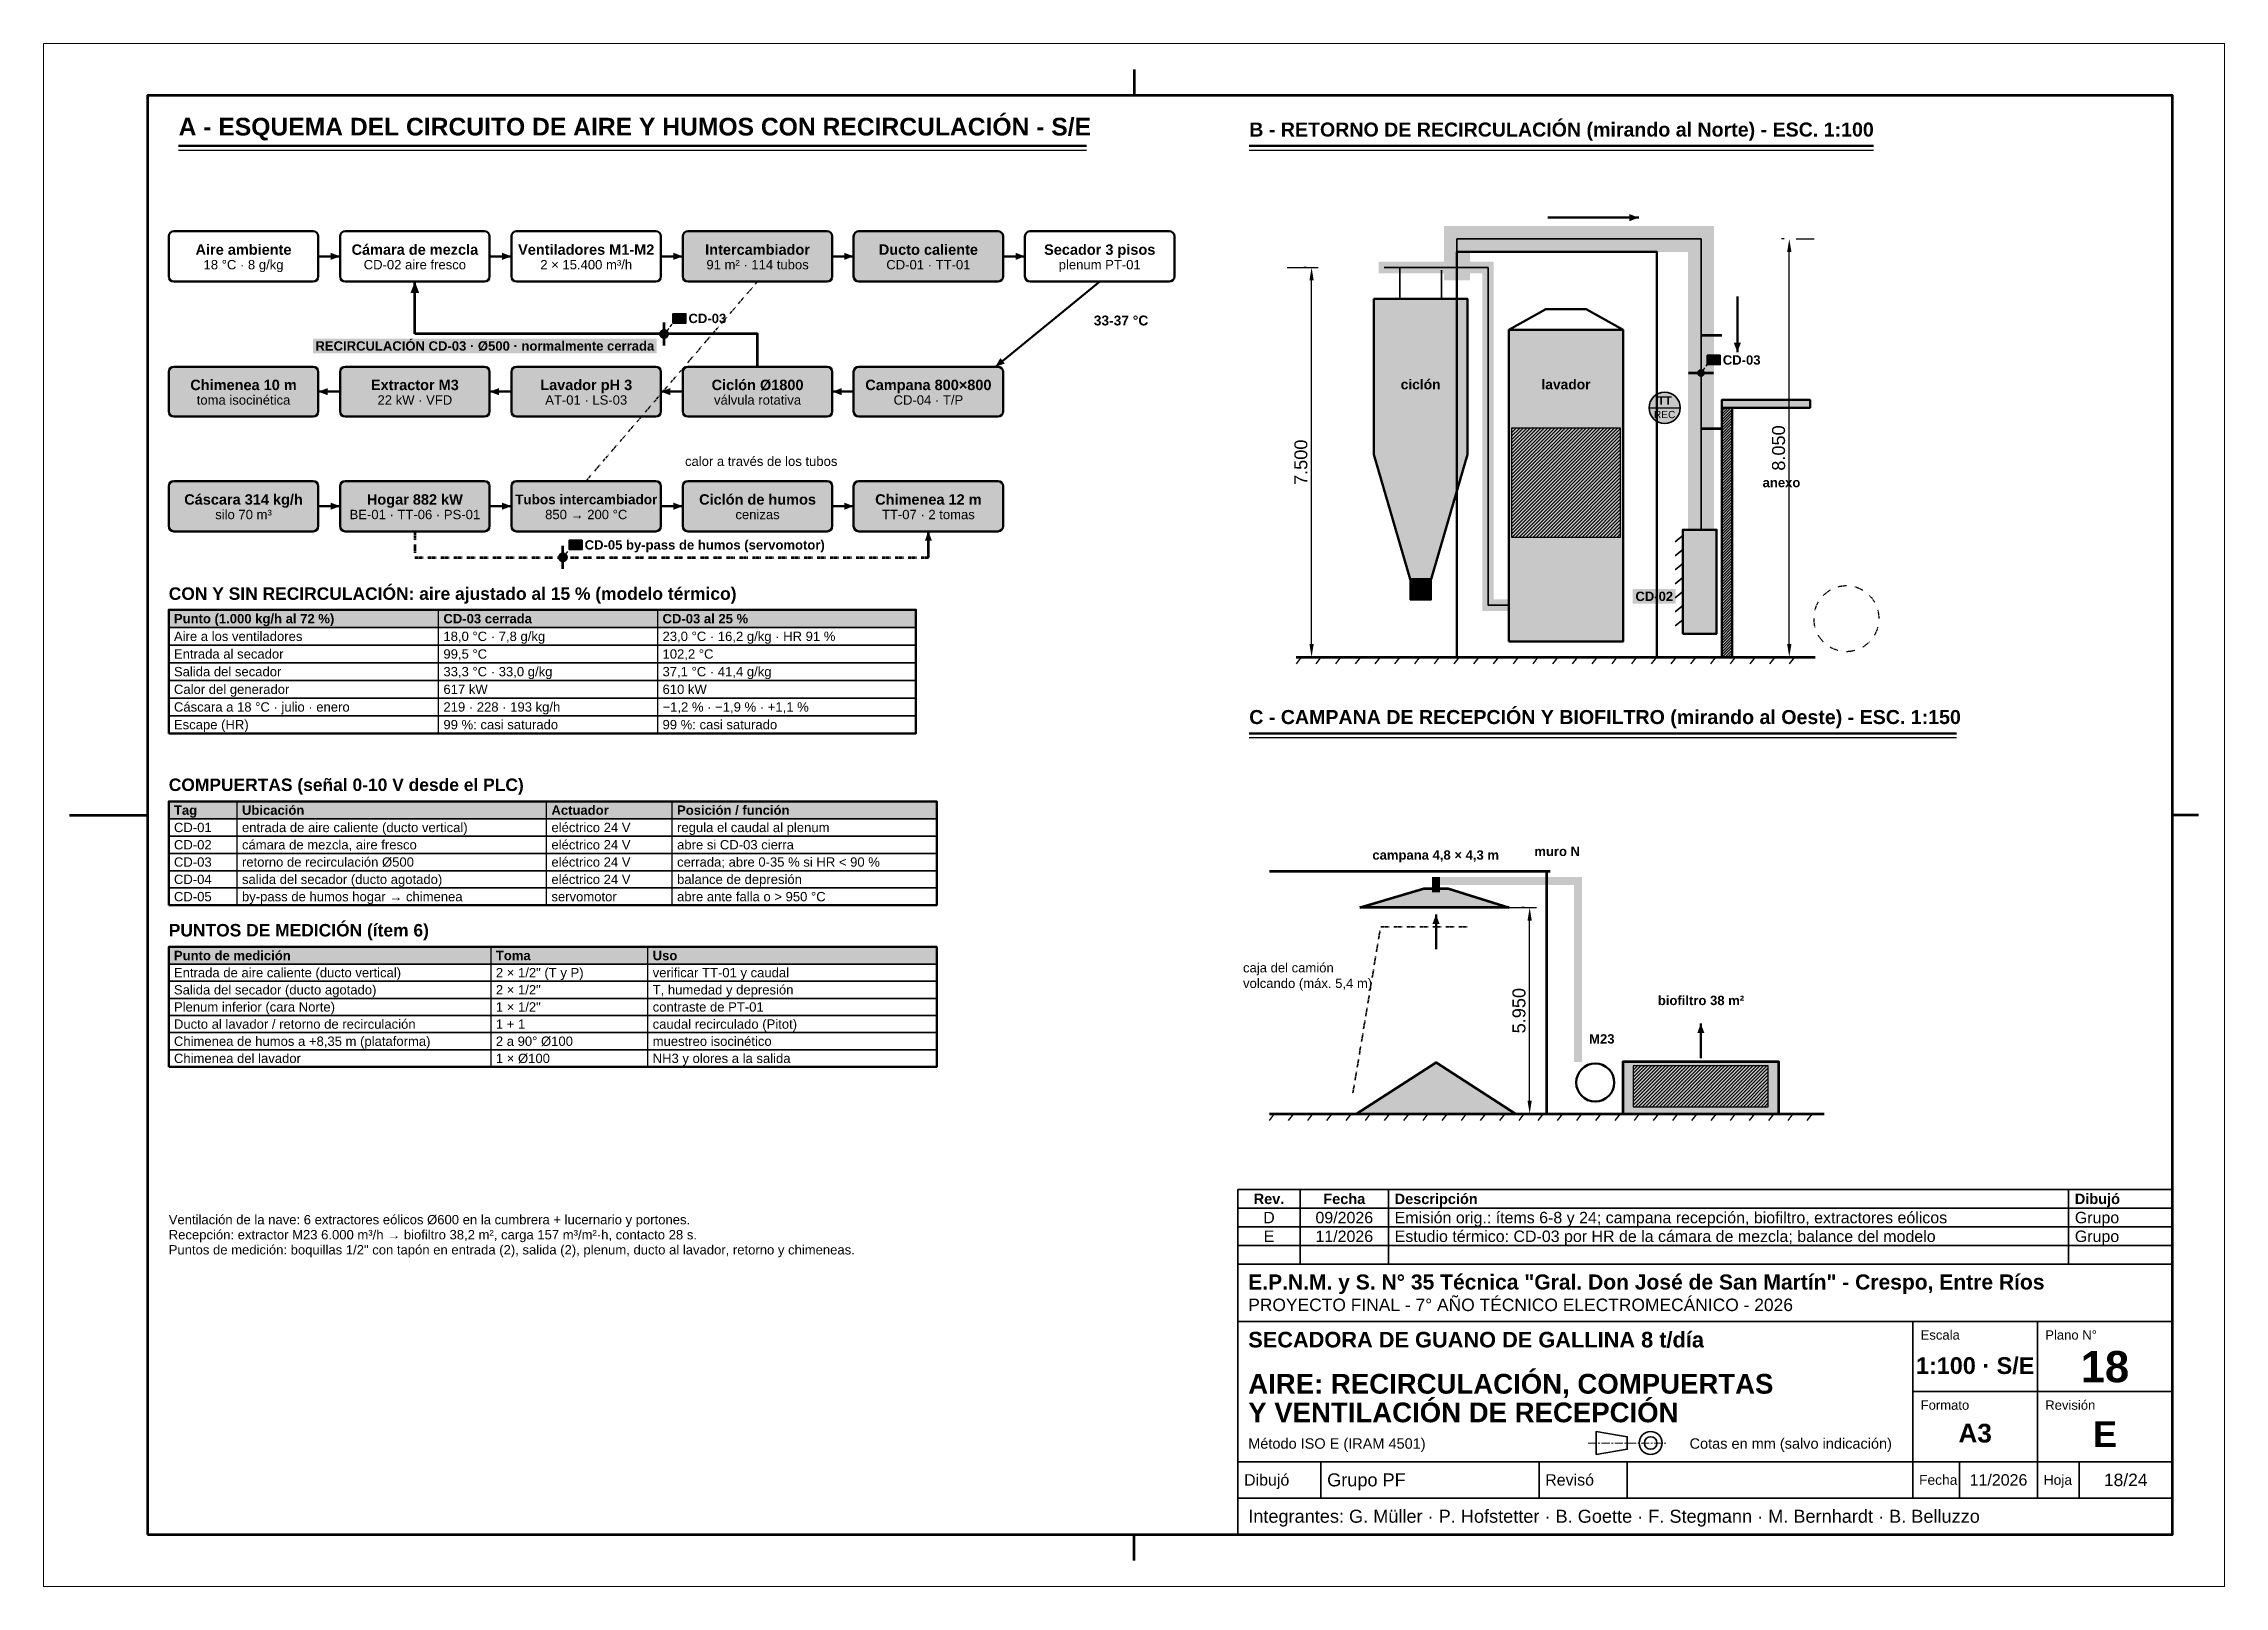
# Model space of a CAD drawing. Header units: millimetres. Extents: x 0 to 420, y 0 to 297.
import ezdxf
from ezdxf.enums import TextEntityAlignment as Align

# ---------------------------------------------------------------- set-up
doc = ezdxf.new("R2010")
doc.units = ezdxf.units.MM
doc.header["$LTSCALE"] = 0.5
doc.linetypes.add('CENTER', pattern=[5.08, 3.175, -0.635, 0.635, -0.635])
doc.linetypes.add('DASHED', pattern=[1.524, 1.27, -0.254])
for name, color, linetype, lineweight in [('CONTORNO', 7, 'CONTINUOUS', 50), ('COTAS', 7, 'CONTINUOUS', 25), ('EJES', 1, 'CENTER', 18), ('FINO', 7, 'CONTINUOUS', 25), ('HOJA', 8, 'CONTINUOUS', 13), ('OCULTAS', 8, 'DASHED', 25), ('RAYADO', 8, 'CONTINUOUS', 18), ('RECUADRO', 7, 'CONTINUOUS', 70), ('RELLENO', 9, 'CONTINUOUS', 13), ('ROTULO', 7, 'CONTINUOUS', 35), ('TEXTO', 7, 'CONTINUOUS', 25)]:
    doc.layers.add(name, color=color, linetype=linetype, lineweight=lineweight)
doc.styles.add('NEGRITA', font='arialbd.ttf')
doc.styles.get("Standard").update_dxf_attribs({"font": 'arial.ttf'})
doc.dimstyles.new('IRAM', dxfattribs={"dimtxt": 2.5, "dimasz": 2.5, "dimexe": 1.5, "dimexo": 1, "dimgap": 0.8, "dimtad": 1, "dimdec": 1, "dimtxsty": 'Standard', "dimcen": 2.5, "dimazin": 3, "dimtfac": 1, "dimtmove": 0, "dimatfit": 3})

msp = doc.modelspace()

# ---------------------------------------------------------------- hatches: boundary and pattern name
at = {"layer": 'CONTORNO', "true_color": 0xe6781e}
for points in [[(307.2, 263.5), (305.4, 264.184), (305.4, 262.816)], [(71.5, 251.2), (70.664, 249), (72.336, 249)], [(326.2, 237.6), (326.884, 239.4), (325.516, 239.4)]]:
    msp.add_hatch(color=7, dxfattribs=at).paths.add_polyline_path(points)
at = {"layer": 'CONTORNO', "true_color": 0x3c3c3c}
for points in [[(57.1, 256.05), (55.3, 256.734), (55.3, 255.366)], [(90.1, 256.05), (88.3, 256.734), (88.3, 255.366)], [(123.1, 256.05), (121.3, 256.734), (121.3, 255.366)]]:
    msp.add_hatch(color=7, dxfattribs=at).paths.add_polyline_path(points)
at = {"layer": 'CONTORNO', "true_color": 0xd62828}
for points in [[(156, 256.05), (154.2, 256.734), (154.2, 255.366)], [(189, 256.05), (187.2, 256.734), (187.2, 255.366)]]:
    msp.add_hatch(color=7, dxfattribs=at).paths.add_polyline_path(points)
at = {"layer": 'CONTORNO', "true_color": 0x2e8b57}
for points in [[(183.3, 234.8), (185.12708, 235.40796), (184.26225, 236.46791)], [(52.9, 230), (54.7, 229.316), (54.7, 230.684)], [(85.9, 230), (87.7, 229.316), (87.7, 230.684)], [(118.9, 230), (120.7, 229.316), (120.7, 230.684)], [(151.9, 230), (153.7, 229.316), (153.7, 230.684)], [(268.16667, 129.33333), (267.48267, 127.53333), (268.85067, 127.53333)], [(319.16667, 108.33333), (318.48267, 106.53333), (319.85067, 106.53333)]]:
    msp.add_hatch(color=7, dxfattribs=at).paths.add_polyline_path(points)
at = {"layer": 'CONTORNO', "true_color": 0x6e6e6e}
for points in [[(57.1, 207.95), (55.3, 208.634), (55.3, 207.266)], [(90.1, 207.95), (88.3, 208.634), (88.3, 207.266)], [(123.1, 207.95), (121.3, 208.634), (121.3, 207.266)], [(156, 207.95), (154.2, 208.634), (154.2, 207.266)], [(170.4, 203.1), (169.716, 201.3), (171.084, 201.3)]]:
    msp.add_hatch(color=7, dxfattribs=at).paths.add_polyline_path(points)
at = {"layer": 'RAYADO', "true_color": 0xbe5a46}
h = msp.add_hatch(dxfattribs=at)
h.set_pattern_fill('ANSI31', scale=0.12)
h.paths.add_polyline_path([(323.2, 178.9), (325.2, 178.9), (325.2, 226.9), (323.2, 226.9)])
at = {"layer": 'RAYADO', "true_color": 0x78b478}
h = msp.add_hatch(dxfattribs=at)
h.set_pattern_fill('ANSI31', scale=0.15)
h.paths.add_polyline_path([(282.7, 202), (303.7, 202), (303.7, 223), (282.7, 223)])
at = {"layer": 'RAYADO', "true_color": 0x785a3c}
h = msp.add_hatch(dxfattribs=at)
h.set_pattern_fill('ANSI31', scale=0.15)
h.paths.add_polyline_path([(306.16667, 92.33333), (332.16667, 92.33333), (332.16667, 100.2), (306.16667, 100.2)])
at = {"layer": 'RELLENO', "true_color": 0xfdebeb}
for points in [[(123.4, 251.2), (151.6, 251.2), (151.9, 251.5), (151.9, 260.6), (151.6, 260.9), (123.4, 260.9), (123.1, 260.6), (123.1, 251.5)], [(156.3, 251.2), (184.5, 251.2), (184.8, 251.5), (184.8, 260.6), (184.5, 260.9), (156.3, 260.9), (156, 260.6), (156, 251.5)]]:
    msp.add_hatch(color=7, dxfattribs=at).paths.add_polyline_path(points)
at = {"layer": 'RELLENO', "true_color": 0xf2c8a0}
for points in [[(269.7, 251.4), (274.7, 251.4), (274.7, 261.9), (269.7, 261.9)], [(269.7, 256.9), (321.7, 256.9), (321.7, 261.9), (269.7, 261.9)], [(316.7, 200.9), (321.7, 200.9), (321.7, 261.9), (316.7, 261.9)]]:
    msp.add_hatch(color=7, dxfattribs=at).paths.add_polyline_path(points)
at = {"layer": 'RELLENO', "true_color": 0xb8d4c2}
for points in [[(257.1, 252.8), (279.3, 252.8), (279.3, 255), (257.1, 255)], [(277.1, 187.8), (279.3, 187.8), (279.3, 255), (277.1, 255)], [(277.1, 187.8), (283.3, 187.8), (283.3, 190), (277.1, 190)]]:
    msp.add_hatch(color=7, dxfattribs=at).paths.add_polyline_path(points)
at = {"layer": 'RELLENO', "true_color": 0xecf0f1}
msp.add_hatch(color=7, dxfattribs=at).paths.add_polyline_path([(256.2, 247.9), (274.2, 247.9), (274.2, 217.9), (267.2, 193.9), (263.2, 193.9), (256.2, 217.9)])
at = {"layer": 'RELLENO', "true_color": 0xd7e1f0}
for points in [[(121.2, 243.2), (123.7, 243.2), (123.7, 245), (121.2, 245)], [(320.4, 235.2), (322.9, 235.2), (322.9, 237), (320.4, 237)], [(101.2, 199.6), (103.7, 199.6), (103.7, 201.4), (101.2, 201.4)]]:
    msp.add_hatch(color=7, dxfattribs=at).paths.add_polyline_path(points)
at = {"layer": 'RELLENO', "true_color": 0xffffff}
for points in [[(51.86065, 237.4), (118.1, 237.4), (118.1, 240.2), (51.86065, 240.2)], [(323.2, 178.9), (325.2, 178.9), (325.2, 226.9), (323.2, 226.9)], [(306.06773, 189.2), (314.33227, 189.2), (314.33227, 192), (306.06773, 192)]]:
    msp.add_hatch(color=7, dxfattribs=at).paths.add_polyline_path(points)
h = msp.add_hatch(color=7, dxfattribs=at)
edge = h.paths.add_edge_path()
edge.add_arc((119.5, 241.1), 0.8, 0, 360)
at = {"layer": 'RELLENO', "true_color": 0xe6eee2}
msp.add_hatch(color=7, dxfattribs=at).paths.add_polyline_path([(282.2, 181.9), (304.2, 181.9), (304.2, 241.9), (282.2, 241.9)])
at = {"layer": 'RELLENO', "true_color": 0xe8f3ea}
for points in [[(24.4, 225.2), (52.6, 225.2), (52.9, 225.5), (52.9, 234.5), (52.6, 234.8), (24.4, 234.8), (24.1, 234.5), (24.1, 225.5)], [(57.4, 225.2), (85.6, 225.2), (85.9, 225.5), (85.9, 234.5), (85.6, 234.8), (57.4, 234.8), (57.1, 234.5), (57.1, 225.5)], [(90.4, 225.2), (118.6, 225.2), (118.9, 225.5), (118.9, 234.5), (118.6, 234.8), (90.4, 234.8), (90.1, 234.5), (90.1, 225.5)], [(123.4, 225.2), (151.6, 225.2), (151.9, 225.5), (151.9, 234.5), (151.6, 234.8), (123.4, 234.8), (123.1, 234.5), (123.1, 225.5)], [(156.3, 225.2), (184.5, 225.2), (184.8, 225.5), (184.8, 234.5), (184.5, 234.8), (156.3, 234.8), (156, 234.5), (156, 225.5)]]:
    msp.add_hatch(color=7, dxfattribs=at).paths.add_polyline_path(points)
at = {"layer": 'RELLENO', "true_color": 0xffffff}
h = msp.add_hatch(color=7, dxfattribs=at)
edge = h.paths.add_edge_path()
edge.add_arc((319.2, 233.6), 0.6, 0, 360)
h = msp.add_hatch(color=7, dxfattribs=at)
edge = h.paths.add_edge_path()
edge.add_arc((312.2, 226.9), 3, 0, 360)
at = {"layer": 'RELLENO', "true_color": 0xc8c8c8}
for points in [[(323.2, 226.9), (340.2, 226.9), (340.2, 228.4), (323.2, 228.4)], [(263.2, 189.9), (267.2, 189.9), (267.2, 193.9), (263.2, 193.9)]]:
    msp.add_hatch(color=7, dxfattribs=at).paths.add_polyline_path(points)
at = {"layer": 'RELLENO', "true_color": 0xececec}
for points in [[(24.4, 203.1), (52.6, 203.1), (52.9, 203.4), (52.9, 212.5), (52.6, 212.8), (24.4, 212.8), (24.1, 212.5), (24.1, 203.4)], [(57.4, 203.1), (85.6, 203.1), (85.9, 203.4), (85.9, 212.5), (85.6, 212.8), (57.4, 212.8), (57.1, 212.5), (57.1, 203.4)], [(90.4, 203.1), (118.6, 203.1), (118.9, 203.4), (118.9, 212.5), (118.6, 212.8), (90.4, 212.8), (90.1, 212.5), (90.1, 203.4)], [(123.4, 203.1), (151.6, 203.1), (151.9, 203.4), (151.9, 212.5), (151.6, 212.8), (123.4, 212.8), (123.1, 212.5), (123.1, 203.4)], [(156.3, 203.1), (184.5, 203.1), (184.8, 203.4), (184.8, 212.5), (184.5, 212.8), (156.3, 212.8), (156, 212.5), (156, 203.4)]]:
    msp.add_hatch(color=7, dxfattribs=at).paths.add_polyline_path(points)
at = {"layer": 'RELLENO', "true_color": 0xf5dabe}
msp.add_hatch(color=7, dxfattribs=at).paths.add_polyline_path([(315.7, 183.4), (322.2, 183.4), (322.2, 203.4), (315.7, 203.4)])
at = {"layer": 'RELLENO', "true_color": 0xffffff}
h = msp.add_hatch(color=7, dxfattribs=at)
edge = h.paths.add_edge_path()
edge.add_arc((100, 198.1), 0.8, 0, 360)
at = {"layer": 'RELLENO', "true_color": 0xe2e8ee}
for points in [[(24.1, 184.6), (168, 184.6), (168, 188), (24.1, 188)], [(24.1, 147.77), (172, 147.77), (172, 151.1), (24.1, 151.1)], [(24.1, 119.8), (172, 119.8), (172, 123.1), (24.1, 123.1)]]:
    msp.add_hatch(color=7, dxfattribs=at).paths.add_polyline_path(points)
at = {"layer": 'RELLENO', "true_color": 0xa0a6aa}
for points in [[(267.41667, 133.58333), (268.91667, 133.58333), (268.91667, 136.55), (267.41667, 136.55)], [(267.41667, 135.05), (296.25, 135.05), (296.25, 136.55), (267.41667, 136.55)], [(294.75, 100.91667), (296.25, 100.91667), (296.25, 136.55), (294.75, 136.55)]]:
    msp.add_hatch(color=7, dxfattribs=at).paths.add_polyline_path(points)
at = {"layer": 'RELLENO', "true_color": 0xe1e4e6}
msp.add_hatch(color=7, dxfattribs=at).paths.add_polyline_path([(253.5, 130.66667), (265.83333, 134.33333), (270.5, 134.33333), (282.16667, 130.66667)])
at = {"layer": 'RELLENO', "true_color": 0xc8aa7d}
msp.add_hatch(color=7, dxfattribs=at).paths.add_polyline_path([(252.83333, 91), (268.16667, 100.86667), (283.5, 91)])
at = {"layer": 'RELLENO', "true_color": 0xc8a578}
msp.add_hatch(color=7, dxfattribs=at).paths.add_polyline_path([(304.16667, 91), (334.16667, 91), (334.16667, 101), (304.16667, 101)])

# ---------------------------------------------------------------- linework, layer by layer
at = {"layer": 'CONTORNO'}
for p, q in [((26, 277.3), (200.83415, 277.3)), ((232.2, 277.3), (352.39578, 277.3)), ((232.2, 164.2), (368.3948, 164.2))]:
    msp.add_line(p, q, dxfattribs=at)
at = {"layer": 'CONTORNO', "lineweight": 50, "true_color": 0xe6781e}
for p, q in [((289.7, 263.5), (307.2, 263.5)), ((326.2, 248.3), (326.2, 237.6))]:
    msp.add_line(p, q, dxfattribs=at)
at = {"layer": 'CONTORNO', "lineweight": 50, "true_color": 0x3c3c3c}
for p, q in [((52.9, 256.05), (57.1, 256.05)), ((85.9, 256.05), (90.1, 256.05)), ((118.9, 256.05), (123.1, 256.05))]:
    msp.add_line(p, q, dxfattribs=at)
at = {"layer": 'CONTORNO', "lineweight": 50, "true_color": 0xd62828}
for p, q in [((151.9, 256.05), (156, 256.05)), ((184.8, 256.05), (189, 256.05))]:
    msp.add_line(p, q, dxfattribs=at)
at = {"layer": 'CONTORNO', "lineweight": 35}
for p, q in [((269.2, 247.9), (269.2, 253.4)), ((315.7, 202.3), (314.2, 201.1)), ((315.7, 199.6), (314.2, 198.4)), ((315.7, 196.9), (314.2, 195.7)), ((315.7, 194.2), (314.2, 193)), ((315.7, 191.5), (314.2, 190.3)), ((315.7, 188.8), (314.2, 187.6)), ((315.7, 186.1), (314.2, 184.9))]:
    msp.add_line(p, q, dxfattribs=at)
at = {"layer": 'CONTORNO', "lineweight": 100, "true_color": 0xe6781e}
msp.add_line((71.5, 241.1), (71.5, 251.2), dxfattribs=at)
at = {"layer": 'CONTORNO', "lineweight": 50, "true_color": 0x2e8b57}
for p, q in [((203.4, 251.2), (183.3, 234.8)), ((57.1, 230), (52.9, 230)), ((90.1, 230), (85.9, 230)), ((123.1, 230), (118.9, 230)), ((156, 230), (151.9, 230)), ((268.16667, 122.66667), (268.16667, 129.33333)), ((319.16667, 101.66667), (319.16667, 108.33333))]:
    msp.add_line(p, q, dxfattribs=at)
at = {"layer": 'CONTORNO', "lineweight": 70}
for p, q in [((119.5, 238.9), (119.5, 243.3)), ((316.8, 233.6), (321.6, 233.6)), ((100, 195.9), (100, 200.3)), ((241.2, 178.9), (341.2, 178.9)), ((236.1, 137.66667), (290.16667, 137.66667)), ((236.1, 91), (342.9, 91))]:
    msp.add_line(p, q, dxfattribs=at)
at = {"layer": 'CONTORNO', "lineweight": 70, "true_color": 0x555555}
for p, q in [((319.2, 240.9), (323.2, 240.9)), ((319.2, 222.9), (323.2, 222.9))]:
    msp.add_line(p, q, dxfattribs=at)
at = {"layer": 'CONTORNO', "lineweight": 50, "true_color": 0x6e6e6e}
for p, q in [((52.9, 207.95), (57.1, 207.95)), ((85.9, 207.95), (90.1, 207.95)), ((118.9, 207.95), (123.1, 207.95)), ((151.9, 207.95), (156, 207.95))]:
    msp.add_line(p, q, dxfattribs=at)
at = {"layer": 'CONTORNO', "lineweight": 70, "true_color": 0x6e6e6e}
msp.add_line((170.4, 198.1), (170.4, 203.1), dxfattribs=at)
at = {"layer": 'CONTORNO', "lineweight": 100}
msp.add_line((289.5, 91), (289.5, 137.66667), dxfattribs=at)
msp.add_line((289.5, 91), (289.5, 137.66667), dxfattribs=at)
at = {"layer": 'CONTORNO', "lineweight": 50}
for points in [[(25.1, 251.2), (51.9, 251.2, 0.414213562), (52.9, 252.2), (52.9, 259.9, 0.414213562), (51.9, 260.9), (25.1, 260.9, 0.414213562), (24.1, 259.9), (24.1, 252.2, 0.414213562)], [(58.1, 251.2), (84.9, 251.2, 0.414213562), (85.9, 252.2), (85.9, 259.9, 0.414213562), (84.9, 260.9), (58.1, 260.9, 0.414213562), (57.1, 259.9), (57.1, 252.2, 0.414213562)], [(91.1, 251.2), (117.9, 251.2, 0.414213562), (118.9, 252.2), (118.9, 259.9, 0.414213562), (117.9, 260.9), (91.1, 260.9, 0.414213562), (90.1, 259.9), (90.1, 252.2, 0.414213562)], [(124.1, 251.2), (150.9, 251.2, 0.414213562), (151.9, 252.2), (151.9, 259.9, 0.414213562), (150.9, 260.9), (124.1, 260.9, 0.414213562), (123.1, 259.9), (123.1, 252.2, 0.414213562)], [(157, 251.2), (183.8, 251.2, 0.414213562), (184.8, 252.2), (184.8, 259.9, 0.414213562), (183.8, 260.9), (157, 260.9, 0.414213562), (156, 259.9), (156, 252.2, 0.414213562)], [(190, 251.2), (216.8, 251.2, 0.414213562), (217.8, 252.2), (217.8, 259.9, 0.414213562), (216.8, 260.9), (190, 260.9, 0.414213562), (189, 259.9), (189, 252.2, 0.414213562)], [(25.1, 225.2), (51.9, 225.2, 0.414213562), (52.9, 226.2), (52.9, 233.8, 0.414213562), (51.9, 234.8), (25.1, 234.8, 0.414213562), (24.1, 233.8), (24.1, 226.2, 0.414213562)], [(58.1, 225.2), (84.9, 225.2, 0.414213562), (85.9, 226.2), (85.9, 233.8, 0.414213562), (84.9, 234.8), (58.1, 234.8, 0.414213562), (57.1, 233.8), (57.1, 226.2, 0.414213562)], [(91.1, 225.2), (117.9, 225.2, 0.414213562), (118.9, 226.2), (118.9, 233.8, 0.414213562), (117.9, 234.8), (91.1, 234.8, 0.414213562), (90.1, 233.8), (90.1, 226.2, 0.414213562)], [(124.1, 225.2), (150.9, 225.2, 0.414213562), (151.9, 226.2), (151.9, 233.8, 0.414213562), (150.9, 234.8), (124.1, 234.8, 0.414213562), (123.1, 233.8), (123.1, 226.2, 0.414213562)], [(157, 225.2), (183.8, 225.2, 0.414213562), (184.8, 226.2), (184.8, 233.8, 0.414213562), (183.8, 234.8), (157, 234.8, 0.414213562), (156, 233.8), (156, 226.2, 0.414213562)], [(25.1, 203.1), (51.9, 203.1, 0.414213562), (52.9, 204.1), (52.9, 211.8, 0.414213562), (51.9, 212.8), (25.1, 212.8, 0.414213562), (24.1, 211.8), (24.1, 204.1, 0.414213562)], [(58.1, 203.1), (84.9, 203.1, 0.414213562), (85.9, 204.1), (85.9, 211.8, 0.414213562), (84.9, 212.8), (58.1, 212.8, 0.414213562), (57.1, 211.8), (57.1, 204.1, 0.414213562)], [(91.1, 203.1), (117.9, 203.1, 0.414213562), (118.9, 204.1), (118.9, 211.8, 0.414213562), (117.9, 212.8), (91.1, 212.8, 0.414213562), (90.1, 211.8), (90.1, 204.1, 0.414213562)], [(124.1, 203.1), (150.9, 203.1, 0.414213562), (151.9, 204.1), (151.9, 211.8, 0.414213562), (150.9, 212.8), (124.1, 212.8, 0.414213562), (123.1, 211.8), (123.1, 204.1, 0.414213562)], [(157, 203.1), (183.8, 203.1, 0.414213562), (184.8, 204.1), (184.8, 211.8, 0.414213562), (183.8, 212.8), (157, 212.8, 0.414213562), (156, 211.8), (156, 204.1, 0.414213562)]]:
    msp.add_lwpolyline(points, format="xyb", close=True, dxfattribs=at)
at = {"layer": 'CONTORNO', "lineweight": 35, "true_color": 0xe6781e}
msp.add_lwpolyline([(272.2, 253.9), (272.2, 259.4), (319.2, 259.4), (319.2, 203.4)], dxfattribs=at)
at = {"layer": 'CONTORNO', "lineweight": 50, "true_color": 0x555555}
msp.add_lwpolyline([(272.2, 178.9), (272.2, 256.9), (310.7, 256.9), (310.7, 178.9)], dxfattribs=at)
at = {"layer": 'CONTORNO', "lineweight": 35, "true_color": 0x2e8b57}
msp.add_lwpolyline([(258.2, 253.9), (278.2, 253.9), (278.2, 188.9), (282.2, 188.9)], dxfattribs=at)
at = {"layer": 'CONTORNO', "lineweight": 35}
msp.add_lwpolyline([(261.2, 247.9), (261.2, 253.9), (265.2, 253.9)], dxfattribs=at)
at = {"layer": 'CONTORNO', "lineweight": 50}
for points in [[(256.2, 247.9), (274.2, 247.9), (274.2, 217.9), (267.2, 193.9), (263.2, 193.9), (256.2, 217.9)], [(282.2, 181.9), (304.2, 181.9), (304.2, 241.9), (282.2, 241.9)], [(323.2, 226.9), (340.2, 226.9), (340.2, 228.4), (323.2, 228.4)], [(323.2, 178.9), (325.2, 178.9), (325.2, 226.9), (323.2, 226.9)], [(315.7, 183.4), (322.2, 183.4), (322.2, 203.4), (315.7, 203.4)], [(252.83333, 91), (268.16667, 100.86667), (283.5, 91)]]:
    msp.add_lwpolyline(points, close=True, dxfattribs=at)
at = {"layer": 'CONTORNO', "lineweight": 35}
for points in [[(121.2, 243.2), (123.7, 243.2), (123.7, 245), (121.2, 245)], [(320.4, 235.2), (322.9, 235.2), (322.9, 237), (320.4, 237)], [(101.2, 199.6), (103.7, 199.6), (103.7, 201.4), (101.2, 201.4)], [(263.2, 189.9), (267.2, 189.9), (267.2, 193.9), (263.2, 193.9)]]:
    msp.add_lwpolyline(points, close=True, dxfattribs=at)
at = {"layer": 'CONTORNO', "lineweight": 50}
msp.add_lwpolyline([(282.2, 241.9), (289.3, 245.9), (297.1, 245.9), (304.2, 241.9)], dxfattribs=at)
at = {"layer": 'CONTORNO', "lineweight": 100, "true_color": 0xe6781e}
msp.add_lwpolyline([(137.5, 234.8), (137.5, 241.1), (71.5, 241.1)], dxfattribs=at)
at = {"layer": 'CONTORNO'}
for points in [[(24.1, 164.2), (168, 164.2), (168, 188), (24.1, 188)], [(24.1, 131.12), (172, 131.12), (172, 151.1), (24.1, 151.1)], [(24.1, 100), (172, 100), (172, 123.1), (24.1, 123.1)]]:
    msp.add_lwpolyline(points, close=True, dxfattribs=at)
at = {"layer": 'CONTORNO', "lineweight": 70}
for points in [[(253.5, 130.66667), (265.83333, 134.33333), (270.5, 134.33333), (282.16667, 130.66667)], [(304.16667, 91), (334.16667, 91), (334.16667, 101), (304.16667, 101)]]:
    msp.add_lwpolyline(points, close=True, dxfattribs=at)
at = {"layer": 'CONTORNO', "lineweight": 35}
for centre, radius in [((119.5, 241.1), 0.8), ((319.2, 233.6), 0.6), ((312.2, 226.9), 3), ((100, 198.1), 0.8)]:
    msp.add_circle(centre, radius, dxfattribs=at)
at = {"layer": 'CONTORNO', "lineweight": 50}
msp.add_circle((298.83333, 97), 3.66667, dxfattribs=at)
at = {"layer": 'EJES'}
msp.add_line((297.5, 27.6), (312.5, 27.6), dxfattribs=at)
at = {"layer": 'FINO'}
for p, q in [((26, 276.5), (200.83415, 276.5)), ((232.2, 276.5), (352.39578, 276.5)), ((337.5, 259.4), (341, 259.4)), ((239.5, 253.9), (245.5, 253.9)), ((309.2, 226.9), (315.2, 226.9)), ((76, 188), (76, 164.2)), ((118.2, 188), (118.2, 164.2)), ((242.2, 178.9), (241.2, 177.6)), ((246, 178.9), (245, 177.6)), ((249.8, 178.9), (248.8, 177.6)), ((253.6, 178.9), (252.6, 177.6)), ((257.4, 178.9), (256.4, 177.6)), ((261.2, 178.9), (260.2, 177.6)), ((265, 178.9), (264, 177.6)), ((268.8, 178.9), (267.8, 177.6)), ((272.6, 178.9), (271.6, 177.6)), ((276.4, 178.9), (275.4, 177.6)), ((280.2, 178.9), (279.2, 177.6)), ((284, 178.9), (283, 177.6)), ((287.8, 178.9), (286.8, 177.6)), ((291.6, 178.9), (290.6, 177.6)), ((295.4, 178.9), (294.4, 177.6)), ((299.2, 178.9), (298.2, 177.6)), ((303, 178.9), (302, 177.6)), ((306.8, 178.9), (305.8, 177.6)), ((310.6, 178.9), (309.6, 177.6)), ((314.4, 178.9), (313.4, 177.6)), ((318.2, 178.9), (317.2, 177.6)), ((322, 178.9), (321, 177.6)), ((325.8, 178.9), (324.8, 177.6)), ((329.6, 178.9), (328.6, 177.6)), ((333.4, 178.9), (332.4, 177.6)), ((337.2, 178.9), (336.2, 177.6)), ((232.2, 163.4), (368.3948, 163.4)), ((37.2, 151.1), (37.2, 131.12)), ((96.8, 151.1), (96.8, 131.12)), ((121, 151.1), (121, 131.12)), ((282.16667, 130.66667), (287.5, 130.66667)), ((86.1, 123.1), (86.1, 100)), ((116.3, 123.1), (116.3, 100)), ((237, 91), (236, 89.7)), ((240.7, 91), (239.7, 89.7)), ((244.4, 91), (243.4, 89.7)), ((248.1, 91), (247.1, 89.7)), ((251.8, 91), (250.8, 89.7)), ((255.5, 91), (254.5, 89.7)), ((259.2, 91), (258.2, 89.7)), ((262.9, 91), (261.9, 89.7)), ((266.6, 91), (265.6, 89.7)), ((270.3, 91), (269.3, 89.7)), ((274, 91), (273, 89.7)), ((277.7, 91), (276.7, 89.7)), ((281.4, 91), (280.4, 89.7)), ((285.1, 91), (284.1, 89.7)), ((288.8, 91), (287.8, 89.7)), ((292.5, 91), (291.5, 89.7)), ((296.2, 91), (295.2, 89.7)), ((299.9, 91), (298.9, 89.7)), ((303.6, 91), (302.6, 89.7)), ((307.3, 91), (306.3, 89.7)), ((311, 91), (310, 89.7)), ((314.7, 91), (313.7, 89.7)), ((318.4, 91), (317.4, 89.7)), ((322.1, 91), (321.1, 89.7)), ((325.8, 91), (324.8, 89.7)), ((329.5, 91), (328.5, 89.7)), ((333.2, 91), (332.2, 89.7)), ((336.9, 91), (335.9, 89.7)), ((340.6, 91), (339.6, 89.7))]:
    msp.add_line(p, q, dxfattribs=at)
for points in [[(282.7, 202), (303.7, 202), (303.7, 223), (282.7, 223)], [(24.1, 184.6), (168, 184.6), (168, 188), (24.1, 188)], [(24.1, 181.2), (168, 181.2), (168, 184.6), (24.1, 184.6)], [(24.1, 177.8), (168, 177.8), (168, 181.2), (24.1, 181.2)], [(24.1, 174.4), (168, 174.4), (168, 177.8), (24.1, 177.8)], [(24.1, 171), (168, 171), (168, 174.4), (24.1, 174.4)], [(24.1, 167.6), (168, 167.6), (168, 171), (24.1, 171)], [(24.1, 164.2), (168, 164.2), (168, 167.6), (24.1, 167.6)], [(24.1, 147.77), (172, 147.77), (172, 151.1), (24.1, 151.1)], [(24.1, 144.44), (172, 144.44), (172, 147.77), (24.1, 147.77)], [(24.1, 141.11), (172, 141.11), (172, 144.44), (24.1, 144.44)], [(24.1, 137.78), (172, 137.78), (172, 141.11), (24.1, 141.11)], [(24.1, 134.45), (172, 134.45), (172, 137.78), (24.1, 137.78)], [(24.1, 131.12), (172, 131.12), (172, 134.45), (24.1, 134.45)], [(24.1, 119.8), (172, 119.8), (172, 123.1), (24.1, 123.1)], [(24.1, 116.5), (172, 116.5), (172, 119.8), (24.1, 119.8)], [(24.1, 113.2), (172, 113.2), (172, 116.5), (24.1, 116.5)], [(24.1, 109.9), (172, 109.9), (172, 113.2), (24.1, 113.2)], [(24.1, 106.6), (172, 106.6), (172, 109.9), (24.1, 109.9)], [(24.1, 103.3), (172, 103.3), (172, 106.6), (24.1, 106.6)], [(24.1, 100), (172, 100), (172, 103.3), (24.1, 103.3)], [(306.16667, 92.33333), (332.16667, 92.33333), (332.16667, 100.2), (306.16667, 100.2)]]:
    msp.add_lwpolyline(points, close=True, dxfattribs=at)
at = {"layer": 'HOJA'}
msp.add_lwpolyline([(0, 0), (420, 0), (420, 297), (0, 297)], close=True, dxfattribs=at)
at = {"layer": 'OCULTAS', "true_color": 0x6e6e6e}
for p, q in [((133.8295, 246.92888), (134.87233, 248.14235)), ((135.45892, 248.82493), (136.50175, 250.0384)), ((137.08834, 250.72097), (137.5, 251.2)), ((130.57067, 243.13678), (131.6135, 244.35025)), ((132.20009, 245.03283), (133.24291, 246.2463)), ((127.31184, 239.34468), (128.35466, 240.55815)), ((128.94125, 241.24073), (129.98408, 242.4542)), ((124.053, 235.55258), (125.09583, 236.76606)), ((125.68242, 237.44863), (126.72525, 238.6621)), ((119.16475, 229.86444), (120.20758, 231.07791)), ((120.79417, 231.76049), (121.837, 232.97396)), ((122.42359, 233.65654), (123.46641, 234.87001)), ((115.90592, 226.07234), (116.94874, 227.28581)), ((117.53533, 227.96839), (118.57816, 229.18186)), ((112.64708, 222.28024), (113.68991, 223.49371)), ((114.2765, 224.17629), (115.31933, 225.38976)), ((109.38825, 218.48815), (110.43108, 219.70162)), ((111.01767, 220.38419), (112.06049, 221.59767)), ((106.12942, 214.69605), (107.17224, 215.90952)), ((107.75883, 216.5921), (108.80166, 217.80557)), ((104.5, 212.8), (105.54283, 214.01347))]:
    msp.add_line(p, q, dxfattribs=at)
at = {"layer": 'OCULTAS'}
for p, q in [((120.1, 241.7), (120.45482, 242.18384)), ((120.69136, 242.5064), (121.04618, 242.99025)), ((319.6, 234.1), (319.9529, 234.58524)), ((320.18817, 234.90874), (320.4, 235.2)), ((100.6, 198.7), (100.93282, 199.19923)), ((101.1547, 199.53205), (101.2, 199.6))]:
    msp.add_line(p, q, dxfattribs=at)
at = {"layer": 'OCULTAS', "lineweight": 70, "true_color": 0x6e6e6e}
for p, q in [((71.5, 203.1), (71.5, 201.5)), ((71.5, 200.6), (71.5, 199)), ((71.5, 198.1), (73.1, 198.1)), ((74, 198.1), (75.6, 198.1)), ((76.5, 198.1), (78.1, 198.1)), ((79, 198.1), (80.6, 198.1)), ((81.5, 198.1), (83.1, 198.1)), ((84, 198.1), (85.6, 198.1)), ((86.5, 198.1), (88.1, 198.1)), ((89, 198.1), (90.6, 198.1)), ((91.5, 198.1), (93.1, 198.1)), ((94, 198.1), (95.6, 198.1)), ((96.5, 198.1), (98.1, 198.1)), ((99, 198.1), (100.6, 198.1)), ((101.5, 198.1), (103.1, 198.1)), ((104, 198.1), (105.6, 198.1)), ((106.5, 198.1), (108.1, 198.1)), ((109, 198.1), (110.6, 198.1)), ((111.5, 198.1), (113.1, 198.1)), ((114, 198.1), (115.6, 198.1)), ((116.5, 198.1), (118.1, 198.1)), ((119, 198.1), (120.6, 198.1)), ((121.5, 198.1), (123.1, 198.1)), ((124, 198.1), (125.6, 198.1)), ((126.5, 198.1), (128.1, 198.1)), ((129, 198.1), (130.6, 198.1)), ((131.5, 198.1), (133.1, 198.1)), ((134, 198.1), (135.6, 198.1)), ((136.5, 198.1), (138.1, 198.1)), ((139, 198.1), (140.6, 198.1)), ((141.5, 198.1), (143.1, 198.1)), ((144, 198.1), (145.6, 198.1)), ((146.5, 198.1), (148.1, 198.1)), ((149, 198.1), (150.6, 198.1)), ((151.5, 198.1), (153.1, 198.1)), ((154, 198.1), (155.6, 198.1)), ((156.5, 198.1), (158.1, 198.1)), ((159, 198.1), (160.6, 198.1)), ((161.5, 198.1), (163.1, 198.1)), ((164, 198.1), (165.6, 198.1)), ((166.5, 198.1), (168.1, 198.1)), ((169, 198.1), (170.4, 198.1))]:
    msp.add_line(p, q, dxfattribs=at)
at = {"layer": 'OCULTAS', "lineweight": 35, "true_color": 0xbe6428}
for p, q in [((257.09864, 124.59182), (257.36167, 126.17005)), ((257.5586, 127), (259.1586, 127)), ((260.0586, 127), (261.6586, 127)), ((262.5586, 127), (264.1586, 127)), ((265.0586, 127), (266.6586, 127)), ((267.5586, 127), (269.1586, 127)), ((270.0586, 127), (271.6586, 127)), ((272.5586, 127), (274.1586, 127)), ((256.68764, 122.12583), (256.95068, 123.70406)), ((255.86564, 117.19386), (256.12868, 118.77209)), ((256.27664, 119.65985), (256.53968, 121.23808)), ((255.04365, 112.26189), (255.30669, 113.84012)), ((255.45465, 114.72788), (255.71768, 116.30611)), ((254.63265, 109.79591), (254.89569, 111.37414)), ((253.81066, 104.86394), (254.07369, 106.44217)), ((254.22165, 107.32992), (254.48469, 108.90815)), ((252.98866, 99.93197), (253.2517, 101.5102)), ((253.39966, 102.39795), (253.6627, 103.97618)), ((252.57766, 97.46598), (252.8407, 99.04422)), ((252.16667, 95), (252.42971, 96.57823))]:
    msp.add_line(p, q, dxfattribs=at)
at = {"layer": 'OCULTAS'}
for start, end in [(150, 165), (120, 135), (90, 105), (60, 75), (30, 45), (180, 195), (0, 15), (210, 225), (240, 255), (300, 315), (330, 345), (270, 285)]:
    msp.add_arc((347.2, 186.3), 6.3, start, end, dxfattribs=at)
at = {"layer": 'RECUADRO'}
for p, q in [((210, 292), (210, 287)), ((5, 148.5), (20, 148.5)), ((415, 148.5), (410, 148.5)), ((210, 5), (210, 10))]:
    msp.add_line(p, q, dxfattribs=at)
msp.add_lwpolyline([(20, 10), (410, 10), (410, 287), (20, 287)], close=True, dxfattribs=at)
at = {"layer": 'ROTULO'}
for p, q in [((242, 72.8), (242, 76.4)), ((259, 72.8), (259, 76.4)), ((390, 72.8), (390, 76.4)), ((242, 69.2), (242, 72.8)), ((259, 69.2), (259, 72.8)), ((390, 69.2), (390, 72.8)), ((242, 65.6), (242, 69.2)), ((259, 65.6), (259, 69.2)), ((390, 65.6), (390, 69.2)), ((242, 62), (242, 65.6)), ((259, 62), (259, 65.6)), ((390, 62), (390, 65.6)), ((230, 62), (410, 62)), ((230, 10), (230, 62)), ((230, 51), (410, 51)), ((360, 24), (360, 51)), ((384, 24), (384, 51)), ((360, 37.5), (410, 37.5)), ((230, 24), (410, 24)), ((246, 17), (246, 24)), ((288, 17), (288, 24)), ((305, 17), (305, 24)), ((360, 17), (360, 24)), ((369, 17), (369, 24)), ((384, 17), (384, 24)), ((392, 17), (392, 24)), ((230, 17), (410, 17))]:
    msp.add_line(p, q, dxfattribs=at)
for points in [[(230, 72.8), (410, 72.8), (410, 76.4), (230, 76.4)], [(230, 69.2), (410, 69.2), (410, 72.8), (230, 72.8)], [(230, 65.6), (410, 65.6), (410, 69.2), (230, 69.2)], [(230, 62), (410, 62), (410, 65.6), (230, 65.6)], [(299, 25.4), (305, 26.4), (305, 28.8), (299, 29.8)]]:
    msp.add_lwpolyline(points, close=True, dxfattribs=at)
for radius in [2.2, 1.2]:
    msp.add_circle((309.5, 27.6), radius, dxfattribs=at)

# ---------------------------------------------------------------- texts
at = {"layer": 'ROTULO', "style": 'NEGRITA'}
for s, height, p in [('Fecha', 2, (250.5, 74.6)), ('Rev.', 2, (236, 74.6)), ('1:100 · S/E', 3.2258065, (372, 42.5)), ('18', 6, (397, 42.3)), ('A3', 3.6, (372, 29.5)), ('E', 5, (397, 29.3))]:
    msp.add_text(s, height=height, dxfattribs=at).set_placement(p, align=Align.MIDDLE_CENTER)
for s, height, p in [('Descripción', 2, (260.2, 74.6)), ('Dibujó', 2, (391.2, 74.6)), ('E.P.N.M. y S. N° 35 Técnica "Gral. Don José de San Martín" - Crespo, Entre Ríos', 2.9, (232, 58.6)), ('SECADORA DE GUANO DE GALLINA 8 t/día', 3, (232, 47.5)), ('AIRE: RECIRCULACIÓN, COMPUERTAS', 3.8, (232, 39)), ('Y VENTILACIÓN DE RECEPCIÓN', 3.8, (232, 33.49))]:
    msp.add_text(s, height=height, dxfattribs=at).set_placement(p, align=Align.MIDDLE_LEFT)
at = {"layer": 'ROTULO'}
for s, height, p in [('D', 2.2, (236, 71)), ('09/2026', 2.2, (250.5, 71)), ('E', 2.2, (236, 67.4)), ('11/2026', 2.2, (250.5, 67.4)), ('11/2026', 2.2, (376.5, 20.5)), ('18/24', 2.4, (401, 20.5))]:
    msp.add_text(s, height=height, dxfattribs=at).set_placement(p, align=Align.MIDDLE_CENTER)
for s, height, p in [('Emisión orig.: ítems 6-8 y 24; campana recepción, biofiltro, extractores eólicos', 2.2, (260.2, 71)), ('Grupo', 2.2, (391.2, 71)), ('Estudio térmico: CD-03 por HR de la cámara de mezcla; balance del modelo', 2.2, (260.2, 67.4)), ('Grupo', 2.2, (391.2, 67.4)), ('PROYECTO FINAL - 7° AÑO TÉCNICO ELECTROMECÁNICO - 2026', 2.4, (232, 54.2)), ('Método ISO E (IRAM 4501)', 2, (232, 27.5)), ('Cotas en mm (salvo indicación)', 2, (317, 27.5)), ('Dibujó', 2.2, (231.2, 20.5)), ('Grupo PF', 2.5, (247.2, 20.5)), ('Revisó', 2.2, (289.2, 20.5)), ('Fecha', 1.9, (361.2, 20.5)), ('Hoja', 1.9, (385.2, 20.5)), ('Integrantes: G. Müller · P. Hofstetter · B. Goette · F. Stegmann · M. Bernhardt · B. Belluzzo', 2.5, (232, 13.5))]:
    msp.add_text(s, height=height, dxfattribs=at).set_placement(p, align=Align.MIDDLE_LEFT)
for s, p in [('Escala', (361.5, 49.3)), ('Plano N°', (385.5, 49.3)), ('Formato', (361.5, 35.8)), ('Revisión', (385.5, 35.8))]:
    msp.add_text(s, height=1.8, dxfattribs=at).set_placement(p, align=Align.TOP_LEFT)
at = {"layer": 'TEXTO', "style": 'NEGRITA'}
for s, height, p in [('A - ESQUEMA DEL CIRCUITO DE AIRE Y HUMOS CON RECIRCULACIÓN - S/E', 3.4, (26, 278.3)), ('B - RETORNO DE RECIRCULACIÓN (mirando al Norte) - ESC. 1:100', 2.7, (232.2, 278.3)), ('CON Y SIN RECIRCULACIÓN: aire ajustado al 15 % (modelo térmico)', 2.4, (24.1, 189.2)), ('C - CAMPANA DE RECEPCIÓN Y BIOFILTRO (mirando al Oeste) - ESC. 1:150', 2.7, (232.2, 165.2)), ('COMPUERTAS (señal 0-10 V desde el PLC)', 2.4, (24.1, 152.4)), ('PUNTOS DE MEDICIÓN (ítem 6)', 2.4, (24.1, 124.4))]:
    msp.add_text(s, height=height, dxfattribs=at).set_placement(p, align=Align.BOTTOM_LEFT)
for s, height, p in [('Aire ambiente', 2, (38.5, 257.35)), ('Cámara de mezcla', 2, (71.5, 257.35)), ('Ventiladores M1-M2', 2, (104.5, 257.35)), ('Intercambiador', 2, (137.5, 257.35)), ('Ducto caliente', 2, (170.4, 257.35)), ('Secador 3 pisos', 2, (203.4, 257.35)), ('Chimenea 10 m', 2, (38.5, 231.3)), ('Extractor M3', 2, (71.5, 231.3)), ('Lavador pH 3', 2, (104.5, 231.3)), ('Ciclón Ø1800', 2, (137.5, 231.3)), ('Campana 800×800', 2, (170.4, 231.3)), ('ciclón', 1.9, (265.2, 231.4)), ('lavador', 1.9, (293.2, 231.4)), ('TT', 1.6, (312.2, 228.3)), ('Cáscara 314 kg/h', 2, (38.5, 209.25)), ('Hogar 882 kW', 2, (71.5, 209.25)), ('Tubos intercambiador', 1.867716, (104.5, 209.25)), ('Ciclón de humos', 2, (137.5, 209.25)), ('Chimenea 12 m', 2, (170.4, 209.25)), ('anexo', 1.8, (334.7, 212.5)), ('CD-02', 1.8, (310.2, 190.6)), ('campana 4,8 × 4,3 m', 1.8, (268.1, 140.8)), ('muro N', 1.8, (291.5, 141.5)), ('biofiltro 38 m²', 1.8, (319.2, 112.8)), ('M23', 1.8, (300.1, 105.4))]:
    msp.add_text(s, height=height, dxfattribs=at).set_placement(p, align=Align.MIDDLE_CENTER)
at = {"layer": 'TEXTO'}
for s, height, p in [('18 °C · 8 g/kg', 1.8, (38.5, 254.45)), ('CD-02 aire fresco', 1.8, (71.5, 254.45)), ('2 × 15.400 m³/h', 1.8, (104.5, 254.45)), ('91 m² · 114 tubos', 1.8, (137.5, 254.45)), ('CD-01 · TT-01', 1.8, (170.4, 254.45)), ('plenum PT-01', 1.8, (203.4, 254.45)), ('toma isocinética', 1.8, (38.5, 228.4)), ('22 kW · VFD', 1.8, (71.5, 228.4)), ('AT-01 · LS-03', 1.8, (104.5, 228.4)), ('válvula rotativa', 1.8, (137.5, 228.4)), ('CD-04 · T/P', 1.8, (170.4, 228.4)), ('REC', 1.4, (312.2, 225.6)), ('silo 70 m³', 1.8, (38.5, 206.35)), ('BE-01 · TT-06 · PS-01', 1.8, (71.5, 206.35)), ('850 → 200 °C', 1.8, (104.5, 206.35)), ('cenizas', 1.8, (137.5, 206.35)), ('TT-07 · 2 tomas', 1.8, (170.4, 206.35))]:
    msp.add_text(s, height=height, dxfattribs=at).set_placement(p, align=Align.MIDDLE_CENTER)
at = {"layer": 'TEXTO', "style": 'NEGRITA'}
for s, p in [('CD-03', (124.2, 244.1)), ('CD-03', (323.4, 236.1)), ('CD-05 by-pass de humos (servomotor)', (104.2, 200.5)), ('Punto (1.000 kg/h al 72 %)', (25.1, 186.3)), ('CD-03 cerrada', (77, 186.3)), ('CD-03 al 25 %', (119.2, 186.3)), ('Tag', (25.1, 149.435)), ('Ubicación', (38.2, 149.435)), ('Actuador', (97.8, 149.435)), ('Posición / función', (122, 149.435)), ('Punto de medición', (25.1, 121.45)), ('Toma', (87.1, 121.45)), ('Uso', (117.3, 121.45))]:
    msp.add_text(s, height=1.8, dxfattribs=at).set_placement(p, align=Align.MIDDLE_LEFT)
at = {"layer": 'TEXTO', "true_color": 0x2e8b57, "style": 'NEGRITA'}
msp.add_text('33-37 °C', height=1.9, dxfattribs=at).set_placement((207.5, 243.7), align=Align.MIDDLE_CENTER)
at = {"layer": 'TEXTO', "true_color": 0xe6781e, "style": 'NEGRITA'}
msp.add_text('RECIRCULACIÓN CD-03 · Ø500 · normalmente cerrada', height=1.8, dxfattribs=at).set_placement((117.6, 239.7), align=Align.TOP_RIGHT)
at = {"layer": 'TEXTO', "true_color": 0x6e6e6e}
msp.add_text('calor a través de los tubos', height=1.8, dxfattribs=at).set_placement((138.2, 216.6), align=Align.MIDDLE_CENTER)
at = {"layer": 'TEXTO'}
for s, p in [('Aire a los ventiladores', (25.1, 182.9)), ('18,0 °C · 7,8 g/kg', (77, 182.9)), ('23,0 °C · 16,2 g/kg · HR 91 %', (119.2, 182.9)), ('Salida del secador', (25.1, 176.1)), ('Entrada al secador', (25.1, 179.5)), ('33,3 °C · 33,0 g/kg', (77, 176.1)), ('99,5 °C', (77, 179.5)), ('37,1 °C · 41,4 g/kg', (119.2, 176.1)), ('102,2 °C', (119.2, 179.5)), ('Calor del generador', (25.1, 172.7)), ('617 kW', (77, 172.7)), ('610 kW', (119.2, 172.7)), ('Cáscara a 18 °C · julio · enero', (25.1, 169.3)), ('219 · 228 · 193 kg/h', (77, 169.3)), ('−1,2 % · −1,9 % · +1,1 %', (119.2, 169.3)), ('Escape (HR)', (25.1, 165.9)), ('99 %: casi saturado', (77, 165.9)), ('99 %: casi saturado', (119.2, 165.9)), ('CD-01', (25.1, 146.105)), ('entrada de aire caliente (ducto vertical)', (38.2, 146.105)), ('eléctrico 24 V', (97.8, 146.105)), ('regula el caudal al plenum', (122, 146.105)), ('CD-02', (25.1, 142.775)), ('cámara de mezcla, aire fresco', (38.2, 142.775)), ('eléctrico 24 V', (97.8, 142.775)), ('abre si CD-03 cierra', (122, 142.775)), ('CD-03', (25.1, 139.445)), ('retorno de recirculación Ø500', (38.2, 139.445)), ('eléctrico 24 V', (97.8, 139.445)), ('cerrada; abre 0-35 % si HR < 90 %', (122, 139.445)), ('CD-04', (25.1, 136.115)), ('salida del secador (ducto agotado)', (38.2, 136.115)), ('eléctrico 24 V', (97.8, 136.115)), ('balance de depresión', (122, 136.115)), ('CD-05', (25.1, 132.785)), ('by-pass de humos hogar → chimenea', (38.2, 132.785)), ('servomotor', (97.8, 132.785)), ('abre ante falla o > 950 °C', (122, 132.785)), ('Entrada de aire caliente (ducto vertical)', (25.1, 118.15)), ('2 × 1/2" (T y P)', (87.1, 118.15)), ('verificar TT-01 y caudal', (117.3, 118.15)), ('Salida del secador (ducto agotado)', (25.1, 114.85)), ('2 × 1/2"', (87.1, 114.85)), ('T, humedad y depresión', (117.3, 114.85)), ('Plenum inferior (cara Norte)', (25.1, 111.55)), ('Ducto al lavador / retorno de recirculación', (25.1, 108.25)), ('1 × 1/2"', (87.1, 111.55)), ('contraste de PT-01', (117.3, 111.55)), ('caudal recirculado (Pitot)', (117.3, 108.25)), ('Chimenea de humos a +8,35 m (plataforma)', (25.1, 104.95)), ('2 a 90° Ø100', (87.1, 104.95)), ('1 + 1', (87.1, 108.25)), ('muestreo isocinético', (117.3, 104.95)), ('Chimenea del lavador', (25.1, 101.65)), ('1 × Ø100', (87.1, 101.65)), ('NH3 y olores a la salida', (117.3, 101.65)), ('Ventilación de la nave: 6 extractores eólicos Ø600 en la cumbrera + lucernario y portones.', (24.1, 70.6)), ('Recepción: extractor M23 6.000 m³/h → biofiltro 38,2 m², carga 157 m³/m²·h, contacto 28 s.', (24.1, 67.7)), ('Puntos de medición: boquillas 1/2" con tapón en entrada (2), salida (2), plenum, ducto al lavador, retorno y chimeneas.', (24.1, 64.8))]:
    msp.add_text(s, height=1.8, dxfattribs=at).set_placement(p, align=Align.MIDDLE_LEFT)
at = {"layer": 'TEXTO', "true_color": 0xbe6428, "insert": (231, 120), "char_height": 1.8, "attachment_point": 1}
msp.add_mtext('caja del camión\\Pvolcando (máx. 5,4 m)', dxfattribs=at)

# ---------------------------------------------------------------- dimensions: what is measured, and where the dimension line sits
at = {"layer": 'COTAS'}
for base, p1, p2, text, override in [((336.2, 178.9), (336.2, 178.9), (336.2, 259.4), '8.050', {"dimlfac": 100}), ((244.2, 178.9), (244.2, 178.9), (244.2, 253.9), '7.500', {"dimlfac": 100}), ((286.2, 91), (286.2, 91), (286.2, 130.66667), '5.950', {"dimlfac": 150})]:
    msp.add_linear_dim(base=base, p1=p1, p2=p2, angle=90, text=text, dimstyle='IRAM', override=override, dxfattribs=at).render()

doc.saveas('drawing.dxf')
